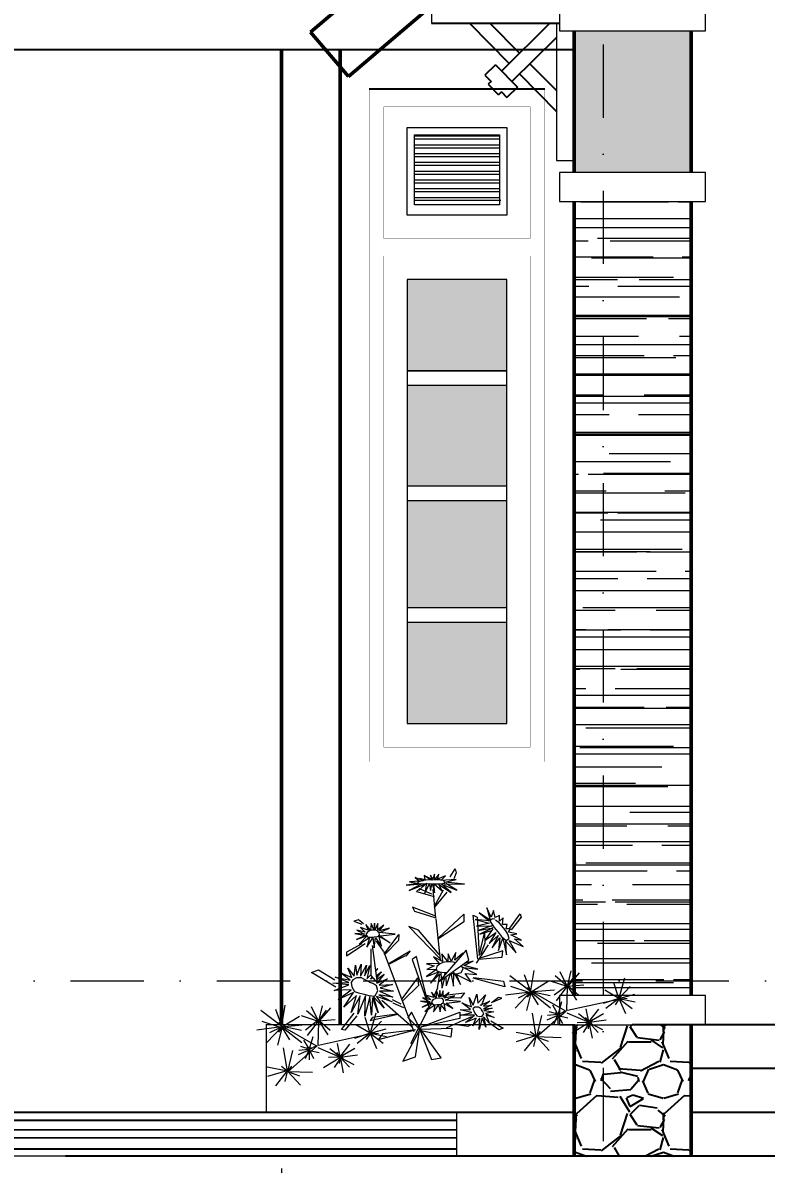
# Model space of a CAD drawing. Header units: millimetres. Extents: x 615730 to 2792744, y 139412 to 597571.
# Drawn here: x 1325353 to 1327894, y 289587 to 293491 of the extents above; entities that cross this region are included whole.
import ezdxf

# ---------------------------------------------------------------- set-up
doc = ezdxf.new("R2010")
doc.units = ezdxf.units.MM
doc.header["$MEASUREMENT"] = 0
doc.header["$PDMODE"] = 34
doc.linetypes.add('DASHDOT', pattern=[1, 0.5, -0.25, 0, -0.25])
doc.layers.get('0').update_dxf_attribs({"lineweight": 5})
for name, color, linetype, lineweight in [('3', 7, 'Continuous', 18), ('Cay', 114, 'Continuous', 9), ('DIM', 7, 'Continuous', 50), ('HATCH', 42, 'Continuous', 5), ('KT', 148, 'Continuous', 18), ('NET-THAY', 4, 'Continuous', 20), ('thay', 7, 'Continuous', 15), ('TIM TRUC', 149, 'DASHDOT', 9), ('VATLIEU', 35, 'Continuous', 9), ('VLIEU', 250, 'Continuous', 9)]:
    doc.layers.add(name, color=color, linetype=linetype, lineweight=lineweight)
for name, color, linetype in [('CUADI', 40, 'Continuous'), ('H', 252, 'Continuous'), ('HACH', 250, 'Continuous'), ('NET MANH', 252, 'Continuous'), ('noi that', 29, 'Continuous'), ('VL', 155, 'Continuous')]:
    doc.layers.add(name, color=color, linetype=linetype)
doc.styles.add('VNI-AVO', font='vni-roms.shx')
doc.dimstyles.new('1-50b', dxfattribs={"dimtxt": 167, "dimasz": 50, "dimexe": 75, "dimexo": 150, "dimgap": 120, "dimtad": 1, "dimdec": 0, "dimzin": 12, "dimtxsty": 'VNI-AVO', "dimblk": ']', "dimcen": 0, "dimdle": 50, "dimclrd": 252, "dimclre": 252, "dimclrt": 2, "dimadec": 0, "dimazin": 0, "dimtfac": 1, "dimtdec": 0, "dimtix": 1, "dimtmove": 2, "dimatfit": 0, "dimldrblk": 'OPEN90', "dimfxl": 1, "dimlwd": -1, "dimlwe": -1, "dimarcsym": 0})

# ---------------------------------------------------------------- blocks, each defined once
blk = doc.blocks.new(']')
for p, q in [((0, 1), (0, -1)), ((1, 0), (-1, 0))]:
    blk.add_line(p, q)
at = {"color": 9, "const_width": 0.4}
blk.add_lwpolyline([(-0.509, -0.509), (0.509, 0.509)], dxfattribs=at)
blk = doc.blocks.new('*D1851')
at = {"layer": 'DEFPOINTS', "color": 0, "transparency": 16777216}
for p in [(1327637.1, 289613.9), (1328136.1, 289485.2), (1327637.1, 288837.4)]:
    blk.add_point(p, dxfattribs=at)
at = {"layer": 'HATCH', "color": 252, "transparency": 16777216}
for p, q in [((1327637.1, 289463.9), (1327637.1, 288762.4)), ((1328136.1, 289335.2), (1328136.1, 288762.4)), ((1327587.1, 288837.4), (1327537.1, 288837.4)), ((1328136.1, 288837.4), (1327637.1, 288837.4)), ((1328186.1, 288837.4), (1328236.1, 288837.4))]:
    blk.add_line(p, q, dxfattribs=at)
at = {"layer": 'HATCH', "color": 252, "transparency": 16777216, "xscale": 50, "yscale": 50, "zscale": 50}
blk.add_blockref(']', (1327637.1, 288837.4), dxfattribs=at)
at = {"layer": 'HATCH', "color": 252, "transparency": 16777216, "xscale": 50, "yscale": 50, "zscale": 50, "rotation": 180}
blk.add_blockref(']', (1328136.1, 288837.4), dxfattribs=at)
at = {"layer": 'HATCH', "color": 2, "transparency": 16777216, "insert": (1327886.6, 289040.9), "char_height": 167, "attachment_point": 5, "style": 'VNI-AVO'}
blk.add_mtext('499', dxfattribs=at)
blk = doc.blocks.new('_Open90')
at = {"color": 0, "linetype": 'ByBlock', "lineweight": -2}
for p, q in [((0, 0), (-1, 0)), ((-0.5, 0.5), (0, 0)), ((0, 0), (-0.5, -0.5))]:
    blk.add_line(p, q, dxfattribs=at)
blk = doc.blocks.new('*D1852')
at = {"layer": 'DEFPOINTS', "color": 0, "transparency": 16777216}
for p in [(1327237.1, 289613.9, 4.6), (1327637.1, 289613.9), (1327237.1, 288837.4)]:
    blk.add_point(p, dxfattribs=at)
at = {"layer": 'HATCH', "color": 252, "transparency": 16777216}
for p, q in [((1327237.1, 289463.9), (1327237.1, 288762.4)), ((1327637.1, 289463.9), (1327637.1, 288762.4)), ((1327187.1, 288837.4), (1327137.1, 288837.4)), ((1327637.1, 288837.4), (1327237.1, 288837.4)), ((1327687.1, 288837.4), (1327737.1, 288837.4))]:
    blk.add_line(p, q, dxfattribs=at)
at = {"layer": 'HATCH', "color": 252, "transparency": 16777216, "xscale": 50, "yscale": 50, "zscale": 50}
blk.add_blockref(']', (1327237.1, 288837.4), dxfattribs=at)
at = {"layer": 'HATCH', "color": 252, "transparency": 16777216, "xscale": 50, "yscale": 50, "zscale": 50, "rotation": 180}
blk.add_blockref(']', (1327637.1, 288837.4), dxfattribs=at)
at = {"layer": 'HATCH', "color": 2, "transparency": 16777216, "insert": (1327437.1, 289040.9), "char_height": 167, "attachment_point": 5, "style": 'VNI-AVO'}
blk.add_mtext('400', dxfattribs=at)
blk = doc.blocks.new('*D1853')
at = {"layer": 'DEFPOINTS', "color": 0, "transparency": 16777216}
for p in [(1326237.4, 289721.7), (1327237.1, 289613.9), (1326237.4, 288837.4)]:
    blk.add_point(p, dxfattribs=at)
at = {"layer": 'HATCH', "color": 252, "transparency": 16777216}
for p, q in [((1326237.4, 289571.7), (1326237.4, 288762.4)), ((1327237.1, 289463.9), (1327237.1, 288762.4)), ((1327187.1, 288837.4), (1326287.4, 288837.4))]:
    blk.add_line(p, q, dxfattribs=at)
at = {"layer": 'HATCH', "color": 252, "transparency": 16777216, "xscale": 50, "yscale": 50, "zscale": 50, "rotation": 180}
blk.add_blockref(']', (1326237.4, 288837.4), dxfattribs=at)
at = {"layer": 'HATCH', "color": 252, "transparency": 16777216, "xscale": 50, "yscale": 50, "zscale": 50}
blk.add_blockref(']', (1327237.1, 288837.4), dxfattribs=at)
at = {"layer": 'HATCH', "color": 2, "transparency": 16777216, "insert": (1326737.3, 289040.9), "char_height": 167, "attachment_point": 5, "style": 'VNI-AVO'}
blk.add_mtext('1000', dxfattribs=at)
blk = doc.blocks.new('*D2134')
at = {"layer": 'DEFPOINTS', "color": 0, "ltscale": 10, "transparency": 16777216}
for p in [(1324337.1, 289614, 4.6), (1335837.1, 289485.2), (1335837.1, 287837)]:
    blk.add_point(p, dxfattribs=at)
at = {"layer": 'VL', "color": 252, "ltscale": 10, "transparency": 16777216}
for p, q in [((1324337.1, 289464), (1324337.1, 287762)), ((1335837.1, 289335.2), (1335837.1, 287762)), ((1324387.1, 287837), (1335787.1, 287837))]:
    blk.add_line(p, q, dxfattribs=at)
at = {"layer": 'VL', "color": 252, "ltscale": 10, "transparency": 16777216, "xscale": 50, "yscale": 50, "zscale": 50, "rotation": 180}
blk.add_blockref(']', (1324337.1, 287837), dxfattribs=at)
at = {"layer": 'VL', "color": 252, "ltscale": 10, "transparency": 16777216, "xscale": 50, "yscale": 50, "zscale": 50}
blk.add_blockref(']', (1335837.1, 287837), dxfattribs=at)
at = {"layer": 'VL', "color": 2, "ltscale": 10, "transparency": 16777216, "insert": (1330087.1, 288040.5), "char_height": 167, "attachment_point": 5, "style": 'VNI-AVO'}
blk.add_mtext('11500', dxfattribs=at)
blk = doc.blocks.new('HOA')
at = {"color": 94, "linetype": 'Continuous'}
for p, q in [((104.8, 526.3), (122.6, 554.1)), ((125.3, 539.7), (117.3, 518.9)), ((0.3, 485), (-9.6, 476)), ((-9.6, 476), (50, 459.5)), ((42.1, 466.6), (0.3, 485)), ((56.2, 384.6), (47.1, 483.2)), ((93.6, 473.8), (50.7, 421.9)), ((51.6, 425.4), (82.9, 482.3)), ((-23.8, 422.3), (-16.7, 409.1)), ((56.2, 391.4), (-23.8, 422.3)), ((-16.7, 409.1), (53.1, 387.6)), ((65.8, 317.9), (152, 399)), ((152, 399), (151.7, 371.8)), ((183.9, 394.7), (197.8, 388.2)), ((200.4, 244.8), (183.9, 394.7)), ((309.5, 351), (344.9, 399.8)), ((344.9, 399.8), (347.8, 388.6)), ((-207.9, 378.7), (-224.5, 375.2)), ((-224.5, 375.2), (-197.3, 364.8)), ((-190.8, 365.3), (-207.9, 378.7)), ((-36.1, 356.7), (73.2, 243.6)), ((-3.2, 343.7), (-36.1, 356.7)), ((56.1, 382.2), (70.8, 241.1)), ((151.7, 371.8), (61.7, 311.6)), ((197.8, 388.2), (203.9, 256.7)), ((347.8, 388.6), (314.3, 345.2)), ((-120, 262), (-69.8, 329.2)), ((-69.8, 329.2), (-71.4, 309)), ((67.6, 260.8), (-3.2, 343.7)), ((203.9, 256.7), (222.5, 333.8)), ((222.5, 333.8), (223.6, 299.2)), ((-196.3, 296.7), (-249.6, 269)), ((-249, 255.6), (-185.7, 298.4)), ((-166.5, 280.2), (-166.1, 188.8)), ((-143.2, 162.3), (-159.9, 290.9)), ((-123.2, 272.3), (-146.9, 305.9)), ((-71.4, 309), (-115.5, 263.1)), ((160.3, 274.9), (66, 167.3)), ((169.1, 241.3), (160.3, 274.9)), ((235.6, 293.9), (194, 231.1)), ((223.6, 299.2), (209.3, 259.1)), ((-249.6, 269), (-249, 255.6)), ((-123.2, 272.3), (-19.3, -3.3)), ((-107, 229.2), (-32, 272.8)), ((-47.3, 255.5), (-105.9, 226.6)), ((-32, 272.8), (-46.4, 254.7)), ((-9.5, 253.5), (-24.2, 243.5)), ((-24.2, 243.5), (31.8, 81.6)), ((29.9, 93.3), (-9.5, 253.5)), ((67.6, 167.7), (169.1, 241.3)), ((201.9, 244.5), (282.6, 251.8)), ((285.6, 273.3), (204.5, 246.6)), ((282.6, 251.8), (285.6, 273.3)), ((-368.3, 199.6), (-345.4, 207.8)), ((-285.1, 149.1), (-368.3, 199.6)), ((-345.4, 207.8), (-289.4, 173.4)), ((-166.1, 188.8), (-143.2, 162.3)), ((-58.5, 108.5), (-5.4, 180.6)), ((-5.4, 180.6), (-3.4, 154.4)), ((292, 150.5), (183.9, 180.2)), ((185.2, 182.3), (287.7, 169.5)), ((287.7, 169.5), (292, 150.5)), ((-3.4, 154.4), (-55.2, 102.9)), ((61.7, 145.3), (51.1, 120.5)), ((54, 117.1), (57.6, 117.5)), ((66.3, 118.6), (68.4, 118.8)), ((72.9, 119.4), (75.2, 119.7)), ((81.7, 120.4), (91, 121.6)), ((95.4, 122.1), (154.8, 129.2)), ((154.8, 129.2), (140.4, 111.2)), ((-128.2, 104.6), (-25.8, 13.8)), ((-61.8, 90.4), (-92.4, 105)), ((-52.7, 78.5), (-89.4, 93.8)), ((34.9, 82.5), (-30.4, -44.5)), ((140.4, 111.2), (105.3, 112.3)), ((246.2, 96.5), (282.4, 111.2)), ((270.1, 113), (250.3, 97.8)), ((282.4, 111.2), (270.1, 113)), ((-265.7, 4.3), (-222.9, 59.6)), ((-213.7, 50.8), (-254.8, 2.2)), ((-168.6, 34.8), (-73.6, 56.3)), ((-160.2, 45.1), (-168.6, 34.8)), ((-77.8, 56.3), (-160.2, 45.1)), ((-26.4, 63.3), (-39.6, 45.3)), ((-39.6, 45.3), (6.6, -0.8)), ((10.1, -8.2), (-26.4, 63.3)), ((5.6, 13.3), (138.8, 63.9)), ((138.2, 42.2), (10, 13.1)), ((138.8, 63.9), (138.2, 42.2)), ((150.9, 35.9), (178.9, 48)), ((-254.8, 2.2), (-265.7, 4.3)), ((-140.2, -30.4), (-14.9, 2.4)), ((-13.4, 2.4), (-126.4, -10.5)), ((7.8, 14.6), (-56.3, -104.6)), ((-13.8, -88.9), (1.6, 10.2)), ((0.7, 6), (41.9, -99.1)), ((3.1, 5.5), (110.7, 9.2)), ((74, -92.9), (4.8, 4.2)), ((150.9, 35.9), (91.2, 8.5)), ((110.7, 9.2), (107.1, -22.2)), ((135.2, 20.2), (166.3, 15.7)), ((175.7, 20.5), (140.4, 19.8)), ((271.1, 2.8), (243, 23)), ((244.5, 33.7), (286.8, 8.8)), ((286.8, 8.8), (271.1, 2.8)), ((-126.4, -10.5), (-140.2, -30.4)), ((107.1, -22.2), (12.3, -2))]:
    blk.add_line(p, q, dxfattribs=at)
at = {"color": 86, "linetype": 'Continuous'}
for p, q in [((122.6, 554.1), (125.3, 539.7)), ((166.3, 15.7), (175.7, 20.5)), ((-56.3, -104.6), (-13.8, -88.9)), ((41.9, -99.1), (74, -92.9))]:
    blk.add_line(p, q, dxfattribs=at)
at = {"color": 221, "linetype": 'Continuous'}
for p, q in [((0.8, 511.3), (-33.3, 509.3)), ((-33.3, 509.3), (-2.4, 503.7)), ((-14.7, 523.6), (0.8, 511.3)), ((13.2, 512.1), (-14.7, 523.6)), ((1.4, 520.4), (13.2, 512.1)), ((19, 515.9), (1.4, 520.4)), ((16.6, 531), (19, 515.9)), ((34.7, 518.2), (16.6, 531)), ((25, 526.4), (34.7, 518.2)), ((42, 518.3), (25, 526.4)), ((37.6, 531.5), (42, 518.3)), ((46.5, 518.8), (37.6, 531.5)), ((52, 535.1), (46.5, 518.8)), ((53.2, 517), (52, 535.1)), ((66.4, 535.9), (53.2, 517)), ((61.8, 517.9), (66.4, 535.9)), ((89, 529.4), (61.8, 517.9)), ((73.9, 514.3), (89, 529.4)), ((125.7, 516.8), (73.9, 514.3)), ((87.2, 508), (125.7, 516.8)), ((153.9, 501.2), (87.2, 508)), ((-2.4, 503.7), (-45.3, 498.3)), ((-45.3, 498.3), (8, 501.9)), ((8, 501.9), (-35.2, 480)), ((-35.2, 480), (18.2, 500.9)), ((-2.1, 479.4), (24.1, 504.5)), ((18.2, 500.9), (-2.1, 479.4)), ((24.1, 504.5), (18.5, 470.1)), ((18.5, 470.1), (34.7, 503.7)), ((34.7, 503.7), (37.7, 479.3)), ((37.7, 479.3), (43.6, 503.3)), ((43.6, 503.3), (51.9, 471.7)), ((50.4, 502.5), (77.9, 478.5)), ((51.9, 471.7), (50.4, 502.5)), ((66.7, 500.1), (109, 473.2)), ((77.9, 478.5), (66.7, 500.1)), ((76, 501.6), (128.6, 481.2)), ((109, 473.2), (76, 501.6)), ((86.3, 502.9), (153.9, 501.2)), ((128.6, 481.2), (90.9, 503.5)), ((204.4, 402.6), (239.1, 376.2)), ((242.4, 378.2), (204.4, 402.6)), ((245.3, 387.9), (231.1, 420.4)), ((231.1, 420.4), (242.4, 378.2)), ((253.9, 410.9), (245.3, 387.9)), ((259, 387.4), (253.9, 410.9)), ((274, 393.7), (259, 387.4)), ((273.7, 374.7), (274, 393.7)), ((-201.7, 352.5), (-184.9, 337)), ((-174.7, 344.4), (-201.7, 352.5)), ((-183.2, 363.2), (-174.7, 344.4)), ((-166.9, 344.3), (-183.2, 363.2)), ((-165.2, 367), (-166.9, 344.3)), ((-156.2, 345.6), (-165.2, 367)), ((-153.8, 367.9), (-156.2, 345.6)), ((-150.7, 346.4), (-153.8, 367.9)), ((-142.6, 366.8), (-150.7, 346.4)), ((-142.5, 345.3), (-142.6, 366.8)), ((-121.8, 361.4), (-142.5, 345.3)), ((-137.9, 341.9), (-121.8, 361.4)), ((190.6, 379.9), (239.2, 368.2)), ((239.1, 376.2), (190.6, 379.9)), ((239.2, 368.2), (195.6, 358)), ((195.6, 358), (248.2, 359.2)), ((248.2, 359.2), (200.8, 343)), ((200.8, 343), (251.1, 352.3)), ((251.1, 352.3), (206.6, 330.3)), ((286.8, 385.5), (273.7, 374.7)), ((284.1, 363.3), (286.8, 385.5)), ((299.9, 363.8), (284.1, 363.3)), ((296.2, 347.9), (299.9, 363.8)), ((-220.1, 332.1), (-184.7, 325.9)), ((-187.9, 329.7), (-220.1, 332.1)), ((-184.7, 325.9), (-214.8, 311.5)), ((-214.8, 311.5), (-177.7, 325.7)), ((-214, 343.5), (-187.9, 329.7)), ((-184.9, 337), (-214, 343.5)), ((-177.7, 325.7), (-205.5, 296.2)), ((-205.5, 296.2), (-170.8, 319.2)), ((-170.8, 319.2), (-180.2, 285.5)), ((-180.2, 285.5), (-158.8, 318.2)), ((-158.8, 318.2), (-154, 282.9)), ((-154, 282.9), (-149.6, 317.3)), ((-149.6, 317.3), (-129.6, 288.7)), ((-139.1, 327.2), (-100.1, 300.5)), ((-129.6, 288.7), (-139.1, 327.2)), ((-102.5, 350.5), (-137.9, 341.9)), ((-100.1, 300.5), (-137.1, 321.7)), ((-137, 323.4), (-135.8, 325.8)), ((-136.2, 335.6), (-102.5, 350.5)), ((-83.1, 330.6), (-136.2, 335.6)), ((-132.8, 325), (-83.1, 330.6)), ((206.6, 330.3), (246.2, 342.3)), ((251, 348.4), (223.4, 308.7)), ((223.4, 308.7), (260.9, 335.6)), ((260.9, 335.6), (238.4, 298.4)), ((238.4, 298.4), (269.3, 325.7)), ((269.3, 325.7), (248.8, 283.3)), ((248.8, 283.3), (274.8, 317.3)), ((274.8, 317.3), (270.4, 274.6)), ((270.4, 274.6), (285.3, 316.5)), ((285.3, 316.5), (297.4, 259.5)), ((311.1, 348.7), (296.2, 347.9)), ((304.3, 337.4), (311.1, 348.7)), ((332.9, 331.7), (304.3, 337.4)), ((312.6, 327.5), (332.9, 331.7)), ((349.6, 310.1), (312.6, 327.5)), ((324.8, 314.5), (349.6, 310.1)), ((354.5, 288.4), (324.8, 314.5)), ((295.4, 305.7), (330.8, 266.1)), ((297.4, 259.5), (295.4, 305.7)), ((307.1, 308.8), (354.5, 288.4)), ((330.8, 266.1), (307.1, 308.8)), ((48.1, 253.1), (67.4, 229.5)), ((78.5, 237.1), (48.1, 253.1)), ((76.5, 263.2), (78.5, 237.1)), ((97.1, 236.9), (76.5, 263.2)), ((98.5, 263), (97.1, 236.9)), ((108.8, 238), (98.5, 263)), ((125.2, 267.1), (108.8, 238)), ((121.4, 240.7), (125.2, 267.1)), ((148.1, 265), (121.4, 240.7)), ((144.2, 256.6), (148.1, 265)), ((152.9, 223.3), (184.8, 239.1)), ((155.3, 231.2), (184.8, 239.1)), ((-270.3, 199.5), (-231.3, 181.9)), ((-236.7, 172.8), (-270.3, 199.5)), ((-244.2, 213.7), (-223.5, 186.8)), ((-231.3, 181.9), (-244.2, 213.7)), ((-223.5, 186.8), (-218.8, 224.1)), ((-218.8, 224.1), (-213.3, 189.8)), ((-213.3, 189.8), (-198.5, 227.2)), ((-198.5, 227.2), (-201.5, 186.2)), ((-201.5, 186.2), (-180.6, 224.1)), ((-180.6, 224.1), (-187.9, 187.1)), ((-187.9, 187.1), (-169.2, 223)), ((-169.2, 223), (-178.6, 182.2)), ((-149, 206.9), (-142.5, 213.1)), ((-148.7, 203.6), (-142.5, 213.1)), ((-145.7, 190.4), (-129.4, 201.4)), ((-144.8, 182.5), (-129.4, 201.4)), ((67.4, 229.5), (24.9, 229.1)), ((24.9, 229.1), (51, 221.3)), ((60.2, 210.6), (24.9, 185)), ((24.9, 185), (66, 201.7)), ((51, 221.3), (25.1, 209.6)), ((25.1, 209.6), (60.2, 210.6)), ((66, 201.7), (37.9, 162.3)), ((75.4, 177.3), (74.6, 199)), ((86.9, 192.3), (87.9, 198.5)), ((87.9, 198.5), (88.9, 195.1)), ((107.1, 196.3), (116.5, 151.9)), ((116.5, 151.9), (117.6, 199.4)), ((117.6, 199.4), (141, 158.4)), ((150.2, 216.4), (200, 210)), ((196.3, 192.5), (150.2, 216.4)), ((200, 210), (152.9, 223.3)), ((-295.4, 162.7), (-241.5, 165.3)), ((-241.7, 156.3), (-295.4, 162.7)), ((-290.8, 137.7), (-241.7, 156.3)), ((-287.9, 183.3), (-236.7, 172.8)), ((-241.5, 165.3), (-287.9, 183.3)), ((-165.7, 191.1), (-180.1, 177.4)), ((-162.4, 182.9), (-167, 176)), ((-161.1, 180), (-167, 176)), ((-152.9, 172.6), (-155.8, 168.9)), ((-152.8, 171), (-155.8, 168.9)), ((-120.9, 193), (-144.9, 162.8)), ((-144.9, 162.8), (-108.5, 177.7)), ((-144.5, 176.7), (-120.9, 193)), ((-108.5, 177.7), (-138, 155.7)), ((-138, 155.7), (-91.9, 158.2)), ((-91.9, 158.2), (-134.6, 146.7)), ((37.9, 162.3), (70.1, 194.8)), ((61.7, 145.3), (70.4, 191.7)), ((75.6, 172.6), (76.5, 145.2)), ((85.5, 180.6), (76.5, 145.2)), ((90.6, 184.3), (91.9, 153.6)), ((104.9, 194.7), (91.9, 153.6)), ((126.5, 192.1), (176.5, 166.6)), ((141, 158.4), (126.5, 192.1)), ((156.4, 195.2), (196.3, 192.5)), ((176.5, 166.6), (156.4, 195.2)), ((-233.6, 140.3), (-290.8, 137.7)), ((-277.3, 106.8), (-233.6, 140.3)), ((-224.7, 130.1), (-277.3, 106.8)), ((-258.6, 80.8), (-224.7, 130.1)), ((-214.7, 119.9), (-258.6, 80.8)), ((-233.1, 62.3), (-214.7, 119.9)), ((-202.2, 119.8), (-233.1, 62.3)), ((-210.9, 56.6), (-202.2, 119.8)), ((-184.5, 119.1), (-210.9, 56.6)), ((-186.7, 49.2), (-184.5, 119.1)), ((-146.2, 117.4), (-120.2, 77.2)), ((-92.9, 98.2), (-146.2, 117.4)), ((-138.1, 122.1), (-92.9, 98.2)), ((-91.3, 114.2), (-138.1, 122.1)), ((-88.3, 135.2), (-136.9, 134.9)), ((-136.9, 134.9), (-91.3, 114.2)), ((-134.6, 146.7), (-88.3, 135.2)), ((49.5, 113.5), (22.5, 121.6)), ((22.5, 121.6), (39.3, 106.1)), ((57.2, 113.3), (41, 132.2)), ((41, 132.2), (49.5, 113.5)), ((59, 136.1), (57.2, 113.3)), ((68, 114.6), (59, 136.1)), ((70.4, 137), (68, 114.6)), ((73.5, 115.4), (70.4, 137)), ((81.6, 135.9), (73.5, 115.4)), ((81.7, 114.3), (81.6, 135.9)), ((102.4, 130.5), (81.7, 114.3)), ((86.3, 111), (102.4, 130.5)), ((121.7, 119.6), (86.3, 111)), ((88, 104.6), (121.7, 119.6)), ((184.2, 87), (195.9, 125.3)), ((195.9, 125.3), (200.2, 93.7)), ((200.2, 93.7), (226.3, 122.7)), ((226.3, 122.7), (211.8, 85.5)), ((-169, 115.4), (-186.7, 49.2)), ((-164, 52.9), (-169, 115.4)), ((-160.1, 112.9), (-164, 52.9)), ((-141, 60.6), (-160.1, 112.9)), ((-156.7, 115.5), (-141, 60.6)), ((-120.2, 77.2), (-156.7, 115.5)), ((4.1, 101.2), (39.5, 95)), ((36.2, 98.8), (4.1, 101.2)), ((39.5, 95), (9.4, 80.6)), ((9.4, 80.6), (46.5, 94.8)), ((10.2, 112.6), (36.2, 98.8)), ((39.3, 106.1), (10.2, 112.6)), ((46.5, 94.8), (18.7, 65.2)), ((18.7, 65.2), (53.3, 88.3)), ((53.3, 88.3), (48.5, 64.2)), ((48.5, 64.2), (65.3, 87.3)), ((65.3, 87.3), (71.4, 64.1)), ((71.4, 64.1), (74.6, 86.4)), ((74.6, 86.4), (89.6, 68.2)), ((84.3, 93.1), (114.9, 75.9)), ((89.6, 68.2), (84.3, 93.1)), ((141.1, 99.7), (88, 104.6)), ((91.4, 94), (141.1, 99.7)), ((114.9, 75.9), (91.4, 94)), ((145.2, 95.8), (178.3, 81.6)), ((174.4, 72.9), (145.2, 95.8)), ((170.6, 113.7), (184.2, 87)), ((178.3, 81.6), (170.6, 113.7)), ((207.7, 87.7), (240.4, 100.7)), ((240.4, 100.7), (219.2, 84.1)), ((219.2, 84.1), (246.7, 87.5)), ((246.7, 87.5), (219.5, 74.9)), ((140, 71.1), (174.4, 72.9)), ((179.8, 62.1), (140, 71.1)), ((141.8, 53.4), (179.8, 62.1)), ((188.5, 53.2), (141.8, 53.4)), ((158.1, 27.7), (188.5, 53.2)), ((194, 43.1), (158.1, 27.7)), ((182.6, 16.5), (194, 43.1)), ((206.8, 42.4), (182.6, 16.5)), ((215.1, 43.6), (204.5, 4.3)), ((204.5, 4.3), (206.8, 42.4)), ((227.2, 11.7), (215.1, 43.6)), ((218.9, 46.9), (227.2, 11.7)), ((239.8, 24.7), (218.9, 46.9)), ((219.5, 74.9), (248.4, 77.4)), ((248.4, 77.4), (220.1, 69.3)), ((220.1, 69.3), (254.8, 64.2)), ((254.8, 64.2), (225.5, 58.8)), ((225.5, 58.8), (255.7, 45.4)), ((227.9, 53.6), (239.8, 24.7)), ((255.7, 45.4), (227.9, 53.6))]:
    blk.add_line(p, q, dxfattribs=at)
at = {"color": 50, "linetype": 'Continuous'}
for p, q in [((243.3, 379.1), (242.5, 373.4)), ((242.5, 373.4), (248.3, 363.8)), ((251.5, 382.3), (243.3, 379.1)), ((248.3, 363.8), (256, 352.7)), ((258.4, 381.1), (251.5, 382.3)), ((256, 352.7), (268.2, 338)), ((274.2, 367.7), (260.8, 378.2)), ((287.8, 351.9), (274.2, 367.7)), ((295.3, 341.9), (287.8, 351.9)), ((-178.5, 336), (-183.1, 329.2)), ((-183.1, 329.2), (-179.9, 323)), ((-179.9, 323), (-174.1, 319.8)), ((-167.2, 343.5), (-178.5, 336)), ((-174.1, 319.8), (-164.1, 320.3)), ((-157.1, 344.4), (-167.2, 343.5)), ((-164.1, 320.3), (-154.5, 320.5)), ((-146.5, 343.2), (-157.1, 344.4)), ((-154.5, 320.5), (-143.5, 322)), ((-143.7, 341.7), (-146.5, 343.2)), ((-138, 335.1), (-143.7, 341.7)), ((-143.5, 322), (-134.7, 324.1)), ((-136.2, 330.5), (-138, 335.1)), ((-135.8, 325.8), (-136.2, 330.5)), ((268.2, 338), (281.3, 322.1)), ((281.3, 322.1), (297, 308.1)), ((302.5, 330.5), (295.3, 341.9)), ((297, 308.1), (306.6, 314.9)), ((306.6, 314.9), (302.5, 330.5)), ((94.3, 235.9), (80.2, 233.5)), ((105.7, 236), (94.3, 235.9)), ((116.5, 234.1), (105.7, 236)), ((59.6, 219.2), (57.5, 210.8)), ((57.5, 210.8), (59.9, 204.2)), ((68.8, 227.6), (59.6, 219.2)), ((59.9, 204.2), (68.6, 201.3)), ((68.6, 201.3), (85.8, 199.4)), ((80.2, 233.5), (68.8, 227.6)), ((92, 198.4), (85.8, 199.4)), ((109.8, 196.4), (113.6, 196.1)), ((113.6, 196.1), (129.6, 195)), ((122.6, 231.9), (116.5, 234.1)), ((129.6, 195), (143.3, 198.9)), ((141.9, 221.6), (144.9, 219.3)), ((143.3, 198.9), (150.1, 211.3)), ((150.1, 211.3), (144.9, 219.3)), ((45.7, 105.1), (41.1, 98.3)), ((41.1, 98.3), (44.3, 92.1)), ((44.3, 92.1), (50, 88.9)), ((56.6, 110.3), (45.7, 105.1)), ((50, 88.9), (60.1, 89.4)), ((66.7, 111.2), (56.6, 110.3)), ((60.1, 89.4), (69.7, 89.6)), ((77.3, 110), (66.7, 111.2)), ((69.7, 89.6), (73.2, 90.1)), ((73.2, 90.1), (82.9, 98.1)), ((80.1, 108.5), (77.3, 110)), ((83, 103.7), (80.1, 108.5)), ((82.9, 98.1), (83, 103.7))]:
    blk.add_line(p, q, dxfattribs=at)
for points in [[(44.9, 515.2), (41.6, 516.4), (31.5, 516.3), (21.6, 514.7), (8.9, 512.5), (-1.5, 509.5), (-6.5, 506.7), (-1.5, 503.2), (17.4, 502.5), (35.3, 503.1), (56.8, 502.3), (70.9, 502.3), (86.5, 504.7), (83.4, 513.2), (69.2, 516.3), (55.1, 516.5), (41.5, 514.8)], [(-179, 170.6), (-189.4, 176.3), (-198.2, 180.7), (-215.4, 180.6), (-227, 173.4), (-233.7, 164.7), (-231, 150.1), (-222, 133.6), (-208.7, 129.4), (-188.4, 125.4), (-172.5, 120.8), (-152.4, 118.2), (-141.6, 136.6), (-146.3, 153.2), (-159.8, 162.7)], [(-179, 170.6), (-176, 169.9), (-174, 168.3), (-172, 167.3), (-170.1, 165.6), (-167.3, 164.4), (-163.6, 163.4), (-159.8, 162.4), (-159.8, 162.7)], [(213.8, 68.2), (213.1, 71.8), (209.3, 76.1), (201.8, 81), (189.5, 80.5), (183, 75.2), (186.6, 68), (189.8, 59.7), (196.5, 50.3), (206.8, 49.1), (214.7, 50.1), (219.9, 58.1), (216.1, 66.6), (212.4, 71.3)]]:
    blk.add_lwpolyline(points, dxfattribs=at)
blk = doc.blocks.new('A$C25F034FA')
at = {"color": 86, "linetype": 'Continuous'}
for p, q in [((-45, 4999), (-1624, 6202)), ((-14, 4964), (-488, 6274)), ((-19, 5064), (237, 6610)), ((2797, 5389), (1854, 6186)), ((2756, 5400), (2226, 6486)), ((2785, 5382), (3074, 6561)), ((2815, 5452), (3367, 6218)), ((2836, 5414), (3698, 6413)), ((-142, 4907), (-1529, 5369)), ((-21, 5068), (-261, 5305)), ((15, 4976), (1312, 5778)), ((2683, 5393), (1483, 5794)), ((2723, 5429), (1781, 4708)), ((2733, 5381), (1914, 4288)), ((2773, 5411), (4036, 5509)), ((2795, 5393), (3479, 4340)), ((2878, 5388), (3660, 4711)), ((6713, 4461), (6320, 5656)), ((6713, 4461), (7571, 5382)), ((6736, 4511), (7166, 6029)), ((-53, 4950), (-1933, 4713)), ((-11, 4988), (-1199, 3733)), ((-76, 4931), (-971, 4486)), ((3, 4962), (-355, 3554)), ((-11, 4919), (-295, 4560)), ((-4, 4871), (560, 3964)), ((5, 4936), (1488, 3758)), ((147, 4968), (1470, 4700)), ((176, 4988), (1801, 5125)), ((6713, 4461), (5518, 4066)), ((6713, 4461), (5626, 5096)), ((6713, 4461), (5718, 3690)), ((6693, 4399), (6412, 3983)), ((6713, 4461), (7925, 4801)), ((6713, 4461), (7715, 3699)), ((6713, 4461), (7206, 3303)), ((6713, 4461), (7946, 4209)), ((6872, 4499), (7344, 4455)), ((2032, 3319), (1661, 3940)), ((2062, 3210), (2359, 4219)), ((4421, 2666), (4206, 3682)), ((4414, 2674), (5168, 3641)), ((405, 1571), (109, 3345)), ((440, 1542), (816, 3158)), ((2030, 3173), (1209, 2810)), ((2040, 3234), (1256, 3160)), ((2128, 3236), (1424, 3451)), ((2018, 3207), (1745, 2507)), ((1980, 3278), (1881, 3365)), ((2054, 3214), (2061, 2445)), ((2075, 3154), (2817, 2994)), ((2081, 3169), (2396, 2539)), ((2099, 3281), (2222, 3372)), ((4451, 2619), (3153, 1815)), ((4391, 2640), (3520, 2613)), ((4372, 2702), (3635, 3278)), ((4414, 2700), (4157, 3007)), ((4425, 2631), (4353, 2151)), ((4384, 2635), (5456, 2083)), ((4422, 2643), (5123, 1863)), ((4432, 2645), (5737, 2825)), ((4448, 2659), (4651, 2564)), ((4449, 2681), (5540, 3317)), ((4462, 2681), (4720, 2850)), ((406, 1572), (-1142, 1875)), ((316, 1625), (-52, 1927)), ((470, 1605), (728, 1946)), ((4415, 2547), (3970, 1856)), ((4449, 2524), (4660, 1436)), ((356, 1602), (-1135, 1152)), ((358, 1571), (-516, 461)), ((369, 1548), (189, 792)), ((358, 1548), (2300, 1492)), ((418, 1556), (1388, 497)), ((471, 1507), (1315, 1205))]:
    blk.add_line(p, q, dxfattribs=at)
at = {"color": 251, "linetype": 'Continuous'}
for p, q in [((2733, 3533), (2787, 5329)), ((2602, 3509), (32, 4983)), ((2780, 3565), (6671, 4409)), ((2675, 3505), (423, 1512)), ((2619, 3504), (2032, 3191)), ((2729, 3376), (4418, 2649))]:
    blk.add_line(p, q, dxfattribs=at)

msp = doc.modelspace()

# ---------------------------------------------------------------- hatches: boundary and pattern name
at = {"layer": 'H', "ltscale": 10}
h = msp.add_hatch(color=253, dxfattribs=at)
h.set_gradient(color1=(173, 167, 159), color2=(173, 167, 159), one_color=1, tint=0.65)
h.paths.add_polyline_path([(1326667.2, 292301.2), (1327007.1, 292301.2), (1327007.1, 292613.5), (1326667.2, 292613.5)])
h.paths.add_polyline_path([(1327007.1, 291906.9), (1327007.1, 292251.2), (1326667.2, 292251.2), (1326667.2, 291906.9)])
h.paths.add_polyline_path([(1327007.1, 291856.9), (1326667.2, 291856.9), (1326667.2, 291490.4), (1327007.1, 291490.4)])
h.paths.add_polyline_path([(1326667.2, 291440.4), (1326667.2, 291093.9), (1327007.1, 291093.9), (1327007.1, 291440.4)])
at = {"layer": 'HACH', "ltscale": 10}
h = msp.add_hatch(dxfattribs=at)
h.set_pattern_fill('AR-SAND', color=256, scale=50, style=0)
h.set_pattern_definition([(37.5, (713420.425, 2090.585), (-3.149668, 96.3411885), [0, -76, 0, -85, 0, -81.25]), (7.5, (713420.42, 2090.59), (88.488835, 141.107303), [0, -41, 0, -68.5, 0, -26.25]), (327.5, (713358.925, 2090.585), (155.707093, 0.282953), [0, -25, 0, -90, 0, -117.5]), (317.5, (713358.92, 2090.59), (150.30633, 43.883778), [0, -12.5, 0, -59, 0, -67.5])])
h.paths.add_polyline_path([(1327237.1, 292979.6), (1327637.7, 292979.6), (1327637.8, 293464.3), (1327237.1, 293464.3)])
h.paths.add_polyline_path([(1331236.4, 292979.6), (1331636.4, 292979.6), (1331636.4, 293464.3), (1331236.4, 293464.3)])
at = {"layer": 'noi that'}
h = msp.add_hatch(dxfattribs=at)
h.set_pattern_fill('GRAVEL', color=256, scale=300, style=0)
h.set_pattern_definition([(228.0128, (602057.272, -231.103), (-2399.99946965, -2700.0004025), [40.3608, -3995.7264]), (184.9697, (602030.272, -261.103), (3600.00031546, 299.9973921), [69.2604, -6856.7775]), (132.5104, (601961.272, -267.103), (2999.9972155, -3300.00260216), [48.8364, -4834.8096]), (267.2737, (601844.272, -342.103), (299.99880532, 6000.0000885), [63.0714, -6244.0674]), (292.8337, (601841.272, -405.103), (-1500.00297163, 3599.99892353), [61.8465, -6122.8119]), (357.2737, (601865.272, -462.103), (-6000.0000885, 299.99880532), [63.0714, -6244.0674]), (37.6942, (601928.272, -465.103), (-3900.00220369, -2999.99712155), [83.4087, -8257.4547]), (72.2553, (601994.272, -414.103), (2100.00322881, 6599.99886937), [78.7464, -7795.8963]), (121.4296, (602018.272, -339.103), (-2400.00247025, 3899.99851095), [63.285, -6265.2219]), (175.2364, (601985.272, -285.103), (3300.0002839, -299.9974598), [72.2496, -3540.2289]), (222.3974, (601913.272, -279.103), (-3600.00220532, -3299.9976246), [93.4344, -9250.0125]), (138.8141, (602141.272, -345.103), (-2100.000884, 1799.999194), [31.8903, -3157.1532]), (171.4692, (602117.272, -324.103), (3899.99948544, -600.002373), [60.6711, -6006.4533]), (225, (602057.27, -315.1), (-3e-14, -300.00009), [42.4263, -381.8376]), (203.1986, (602036.27, -279.103), (1499.9999192, 600.0003976), [22.8474, -2261.8845]), (291.8014, (602015.27, -288.1), (-299.999973, 900.000082), [32.3109, -1583.2386]), (30.9638, (602027.27, -318.103), (899.9994067, 600.000745), [52.4787, -1696.8069]), (161.5651, (602072.27, -291.1), (600.00013, -299.999521), [37.9473, -910.7361]), (16.3895, (601841.272, -288.103), (3000.00065952, 899.99781295), [53.16, -5262.8535]), (70.3462, (601892.272, -273.103), (-1199.9985742, -3300.0006407), [44.5983, -4415.2224]), (293.1986, (602072.27, -231.103), (-600.0003976, 1499.9999192), [45.6945, -2239.0374]), (343.6105, (602090.272, -273.103), (-3000.00065952, 899.99781295), [53.16, -5262.8535]), (339.444, (601841.27, -474.103), (-1500.0005534, 599.998799), [51.264, -2511.9372]), (294.7751, (601889.272, -492.103), (-1499.9976568, 3300.00102655), [42.9534, -4252.3929]), (66.8014, (602075.27, -531.103), (600.0003976, 1499.9999192), [45.6945, -2239.0374]), (17.354, (602093.272, -489.103), (-3900.00060573, -1199.99835068), [50.2893, -4978.6272]), (69.444, (601928.27, -531.103), (-599.998799, -1500.0005534), [25.632, -2537.5692]), (101.3099, (602057.27, -531.1), (-299.9992896, 1200.0002257), [15.297, -1514.4087]), (165.9638, (602054.27, -516.1), (900.000164, -299.999417), [61.8465, -1175.085]), (186.009, (601994.272, -501.103), (2999.99992527, 299.99979524), [57.315, -5674.1769]), (303.6901, (602027.27, -345.1), (-300.0004, 599.999867), [43.2666, -1038.3987]), (353.1572, (602051.272, -381.103), (5099.99980964, -600.00239938), [75.5382, -7478.2689]), (60.9454, (602126.272, -390.103), (-1200.0000082, -2100.0001154), [30.8868, -3057.8022]), (90, (602141.27, -363.1), (-300, 300), [18, -282]), (120.2564, (601988.272, -492.103), (1199.99846604, -2100.00073676), [41.6772, -4126.056]), (48.0128, (601967.272, -456.103), (2399.99946965, 2700.0004025), [80.7216, -3955.3656]), (0, (602021.27, -396.1), (300, 300), [78, -222]), (325.3048, (602099.272, -396.103), (-2999.9982777, 2100.0025829), [47.4342, -4695.9822]), (254.0546, (602138.27, -423.103), (-299.9999668, -1200.000038), [43.6806, -2140.3524]), (207.646, (602126.272, -465.103), (-5699.99874215, -3000.00231395), [71.1195, -7040.8422]), (175.4261, (602063.272, -498.103), (-3900.0001675, 299.99844035), [75.2397, -7448.7222])])
h.paths.add_polyline_path([(1327237.4, 290063.9), (1327637.1, 290063.9), (1327637.1, 289613.9), (1327237.4, 289613.9)])
at = {"layer": 'VATLIEU', "ltscale": 10}
h = msp.add_hatch(dxfattribs=at)
h.set_pattern_fill('AR-RROOF', color=256, scale=100, style=0)
h.set_pattern_definition([(0, (734287.2, 2090.59), (220, 100), [1500, -200, 500, -100]), (0, (734420.2, 2140.59), (-100, 133), [300, -33, 600, -75]), (0, (734337.2, 2175.585), (520, 67), [800, -140, 400, -100])])
h.paths.add_polyline_path([(1327237.1, 290163.9), (1327637.1, 290163.9), (1327637.1, 292879.6), (1327237.1, 292879.6)])

# ---------------------------------------------------------------- linework, layer by layer
at = {"layer": '3'}
msp.add_lwpolyline([(1337619.8, 289613.9), (1322798.4, 289613.9)], dxfattribs=at)
at = {"layer": 'CUADI'}
for p, q in [((1326750.2, 293489.5, 126.9), (1327187.1, 293489.5, 126.9)), ((1326879.3, 293489.5, 126.9), (1327015.4, 293351.8, 126.9)), ((1326949.6, 293489.5, 126.9), (1327051, 293387, 126.9)), ((1327154.7, 293489.5, 126.9), (1326989.3, 293326, 126.9)), ((1327177.1, 293441.4, 126.9), (1327024.4, 293290.4, 126.9)), ((1326968.1, 293347.5, 126.9), (1326932.5, 293312.3, 126.9)), ((1326968.1, 293347.5, 126.9), (1327043.5, 293271.2, 126.9)), ((1327086.1, 293351.4, 126.9), (1327177.1, 293259.4, 126.9)), ((1326932.5, 293312.3, 126.9), (1326953.7, 293290.9, 126.9)), ((1326953.7, 293290.9, 126.9), (1326943.7, 293281, 126.9)), ((1326943.7, 293281, 126.9), (1326978.9, 293245.4, 126.9)), ((1327050.6, 293316.3, 126.9), (1327177.1, 293188.3, 126.9)), ((1326988.9, 293255.3, 126.9), (1326978.9, 293245.4, 126.9)), ((1326988.9, 293255.3, 126.9), (1327007.9, 293236, 126.9)), ((1327043.5, 293271.2, 126.9), (1327007.9, 293236, 126.9))]:
    msp.add_line(p, q, dxfattribs=at)
at = {"layer": 'DIM', "ltscale": 10}
for p, q in [((1329207, 295907.4), (1326336.4, 293459.4)), ((1329209.9, 295647), (1326466.1, 293307.2)), ((1326336.4, 293459.4), (1326466.1, 293307.2)), ((1327237.1, 292979.6, 126.9), (1327237.1, 293464.3, 126.9)), ((1327637.7, 292979.6, 126.9), (1327637.8, 293464.3, 126.9)), ((1326237.4, 290063.9), (1326237.3, 293398.9)), ((1326437.4, 290063.9), (1326437.3, 293398.9)), ((1327237.1, 290163.9, 126.9), (1327237.1, 292879.6, 126.9)), ((1327637.1, 290163.9, 126.9), (1327637.7, 292879.6, 126.9)), ((1327237.1, 289613.9, 4.6), (1327237.4, 290063.9, 122.8)), ((1327637.1, 289613.9), (1327637.1, 290063.9, 126.9))]:
    msp.add_line(p, q, dxfattribs=at)
at = {"layer": 'HATCH'}
msp.add_line((1326836.4, 289613.9), (1326836.4, 289763.9), dxfattribs=at)
at = {"layer": 'HATCH', "const_width": 5, "elevation": 122.8}
msp.add_lwpolyline([(1327237.4, 290063.9), (1326185.3, 290063.9), (1326185.3, 289763.9), (1326836.4, 289763.9), (1326836.4, 289763.9), (1327237.1, 289763.9)], close=True, dxfattribs=at)
at = {"layer": 'KT'}
for p, q in [((1327007.1, 292301.2), (1326667.2, 292301.2)), ((1326667.2, 292251.2), (1327007.1, 292251.2)), ((1326667.2, 291906.9), (1327007.1, 291906.9)), ((1326667.2, 291856.9), (1327007.1, 291856.9)), ((1327007.1, 291490.4), (1326667.2, 291490.4)), ((1327007.1, 291440.4), (1326667.2, 291440.4))]:
    msp.add_line(p, q, dxfattribs=at)
for points in [[(1327007.1, 292833.4), (1326667.2, 292833.4), (1326667.2, 293133.4), (1327007.1, 293133.4)], [(1327007.1, 292613.5), (1326667.2, 292613.5), (1326667.2, 291093.9), (1327007.1, 291093.9)], [(1327007.1, 292613.5), (1326667.2, 292613.5), (1326667.2, 292301.2), (1327007.1, 292301.2)]]:
    msp.add_lwpolyline(points, close=True, dxfattribs=at)
at = {"layer": 'NET MANH'}
for p, q in [((1331236.4, 290063.9), (1327436.4, 290063.9)), ((1331236.4, 289913.9), (1327637.1, 289913.9)), ((1327237.1, 289763.9), (1326836.4, 289763.9)), ((1331236.4, 289763.9), (1327637.1, 289763.9)), ((1336437.1, 289613.9), (1325498.5, 289613.9))]:
    msp.add_line(p, q, dxfattribs=at)
at = {"layer": 'NET-THAY'}
msp.add_line((1327237.4, 290063.9, 122.8), (1326185.3, 290063.9, 21), dxfattribs=at)
at = {"layer": 'NET-THAY', "elevation": 126.9}
for points in [[(1327687.1, 293564.3), (1327187.1, 293564.3), (1327187.1, 293464.3), (1327687.1, 293464.3)], [(1327687.1, 292979.6), (1327187.1, 292979.6), (1327187.1, 292879.6), (1327687.1, 292879.6)], [(1327687.1, 290163.9), (1327187.1, 290163.9), (1327187.1, 290063.9), (1327687.1, 290063.9)]]:
    msp.add_lwpolyline(points, close=True, dxfattribs=at)
at = {"layer": 'noi that'}
msp.add_line((1327137.1, 293263.9), (1326537.2, 293263.9), dxfattribs=at)
at = {"layer": 'noi that', "ltscale": 10, "const_width": 1}
msp.add_lwpolyline([(1327137.1, 293263.9), (1326537.2, 293263.9), (1326537.2, 290963.9), (1327137.1, 290963.9)], close=True, dxfattribs=at)
for points in [[(1326587.2, 292753.5), (1327087.1, 292753.5), (1327087.1, 293203.9), (1326587.2, 293203.9), (1326587.2, 292753.5)], [(1326587.2, 292693.5), (1326587.2, 291013.9), (1327087.1, 291013.9), (1327087.1, 292693.5), (1326587.2, 292693.5)]]:
    msp.add_lwpolyline(points, dxfattribs=at)
at = {"layer": 'thay'}
for p, q in [((1326750.2, 293549.3, 126.9), (1326750.2, 293489.5, 126.9)), ((1327177.1, 293489.5, 126.9), (1327177.1, 293020, 126.9)), ((1327177.1, 293020, 126.9), (1327237.1, 293020, 126.9))]:
    msp.add_line(p, q, dxfattribs=at)
at = {"layer": 'TIM TRUC', "ltscale": 500}
for p, q in [((1327337.1, 299417.9), (1327337.1, 287517.3)), ((1321015.2, 290213.9), (1337578.7, 290213.9))]:
    msp.add_line(p, q, dxfattribs=at)
at = {"layer": 'VL', "ltscale": 10}
for p, q in [((1327237.1, 293398.9, 126.9), (1324337.1, 293398.9)), ((1326836.4, 289763.9), (1324737.1, 289764, 42.3)), ((1326836.4, 289736.6), (1324737.1, 289736.7, 42.3)), ((1326836.4, 289703.8), (1324737.1, 289704, 42.3)), ((1326836.4, 289676.5), (1324737.1, 289676.7, 42.3)), ((1326836.4, 289638.3), (1324737.1, 289638.5, 42.3))]:
    msp.add_line(p, q, dxfattribs=at)
at = {"layer": 'VLIEU', "ltscale": 10}
for p, q in [((1326982.1, 293102.9), (1326692.2, 293102.9)), ((1326982.1, 293092.9), (1326692.2, 293092.9)), ((1326982.1, 293072.9), (1326692.2, 293072.9)), ((1326982.1, 293062.9), (1326692.2, 293062.9)), ((1326982.1, 293042.9), (1326692.2, 293042.9)), ((1326982.1, 293032.9), (1326692.2, 293032.9)), ((1326982.1, 293012.9), (1326692.2, 293012.9)), ((1326982.1, 293002.9), (1326692.2, 293002.9)), ((1326982.1, 292982.9), (1326692.2, 292982.9)), ((1326982.1, 292972.9), (1326692.2, 292972.9)), ((1326982.1, 292952.9), (1326692.2, 292952.9)), ((1326982.1, 292942.9), (1326692.2, 292942.9)), ((1326982.1, 292922.9), (1326692.2, 292922.9)), ((1326982.1, 292912.9), (1326692.2, 292912.9)), ((1326982.1, 292892.9), (1326692.2, 292892.9)), ((1326987.1, 292882.9), (1326692.2, 292882.9))]:
    msp.add_line(p, q, dxfattribs=at)
msp.add_lwpolyline([(1326982.1, 292868.4), (1326692.2, 292868.4), (1326692.2, 293108.4), (1326982.1, 293108.4)], close=True, dxfattribs=at)

# ---------------------------------------------------------------- block references
msp.add_blockref('HOA', (1326708.4, 290043.6, 71.9))
at = {"layer": 'Cay', "xscale": 0.04480000003241003, "yscale": 0.04480000003241003, "zscale": 0.04480000003241003}
for p in [(1327090, 289953.9, 71.9), (1326239.5, 289834.8, 325.6)]:
    msp.add_blockref('A$C25F034FA', p, dxfattribs=at)

# ---------------------------------------------------------------- dimensions: what is measured, and where the dimension line sits
at = {"layer": 'HATCH'}
for base, p1, p2, picture, middle in [((1326237.4, 288837.4), (1327237.1, 289613.9), (1326237.4, 289721.7), '*D1853', (1326737.3, 289040.9)), ((1327237.1, 288837.4), (1327637.1, 289613.9), (1327237.1, 289613.9, 4.6), '*D1852', (1327437.1, 289040.9)), ((1327637.1, 288837.4), (1328136.1, 289485.2), (1327637.1, 289613.9), '*D1851', (1327886.6, 289040.9))]:
    dim = msp.add_linear_dim(base=base, p1=p1, p2=p2, angle=180, dimstyle='1-50b', override={"dimfxl": 100}, dxfattribs=at)
    dim.commit()
    dim.dimension.update_dxf_attribs({"geometry": picture, "text_midpoint": middle})
at = {"layer": 'VL', "ltscale": 10}
dim = msp.add_linear_dim(base=(1335837.1, 287837), p1=(1324337.1, 289614, 4.6), p2=(1335837.1, 289485.2), dimstyle='1-50b', dxfattribs=at)
dim.commit()
dim.dimension.update_dxf_attribs({"geometry": '*D2134', "text_midpoint": (1330087.1, 288040.5)})

doc.saveas('drawing.dxf')
